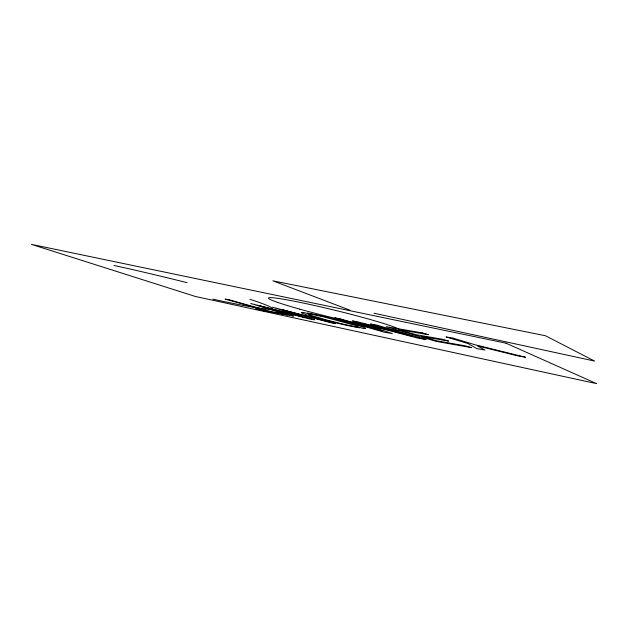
<?xml version="1.0" encoding="UTF-8"?>
<svg xmlns="http://www.w3.org/2000/svg" width="628" height="628" viewBox="0 0 628 628"><rect width="100%" height="100%" fill="white"/><g stroke="black" fill="none" stroke-linecap="round" stroke-linejoin="round"><path stroke-width="0.94" d="M353.807 326.254L359.718 327.894M352.85 326.089L349.058 325.375A21.116 1.099 13.6 0 1 343.759 324.252L325.924 319.825L310.334 315.162A21.132 1.107 13.7 0 1 309.172 314.644L308.937 314.463A20.261 1.06 13.7 0 1 310.46 314.338M358.188 327.628L348.909 325.799A27.491 1.429 13.6 0 1 343.649 324.645L337.958 323.318A28.197 1.468 13.6 0 1 332.055 321.881L314.236 317.101A36.981 1.939 13.6 0 1 304.242 314L303.418 313.702A28.354 1.484 13.7 0 1 301.322 312.548A30.38 1.586 13.7 0 1 301.542 312.454A29.406 1.539 13.7 0 1 304.125 312.603L310.483 314.345M373.99 313.223L594.63 361.084L545.489 335.76L272.858 280.818L349.992 310.208M320.594 315.719L321.552 315.931A26.682 1.397 13.7 0 1 331.521 318.255L336.757 319.558A34.752 1.813 13.7 0 1 344.003 321.45L351.798 323.608A47.744 2.465 13.7 0 1 354.506 324.401L359.703 325.979A34.987 1.821 13.7 0 1 363.345 327.219L364.405 327.635A27.703 1.444 13.6 0 1 365.457 328.483L365.331 328.507A29.767 1.554 13.6 0 1 363.18 328.405L356.885 326.678A20.803 1.083 13.6 0 0 357.646 326.678A20.072 1.044 13.6 0 0 356.932 326.026L355.809 325.594A26.407 1.374 13.7 0 0 354.687 325.21L323.302 316.779A19.758 1.036 13.7 0 0 318.655 315.782L307.5 313.113L308.497 313.286A32.366 1.688 13.7 0 1 320.586 315.711M305.875 317.666L250.753 303.489L288.849 315.24L293.535 316.065L259.78 305.797L308.717 318.757L314.487 319.785L295.921 313.945M305.624 317.587L272.481 307.21L335.383 323.491L330.336 322.596L281.611 309.557A156.819 7.191 14 0 1 295.874 313.929M113.99 265.463A130.679 6.233 14 0 1 187.066 282.686M249.881 299.297A125.694 6.17 14.1 0 1 212.829 299.132M229.377 299.831L225.107 299.093L266.398 310.695L255.706 308.811L261.036 310.303L287.31 314.966L270.77 311.472L229.377 299.831M340.093 318.796L334.755 317.878L383.873 332.094L392.382 333.601L362.67 323.546L417.926 338.139L426.09 339.583L376.274 324.998L370.504 324.009L412.368 336.247L357.622 321.795L352.434 320.908L382.201 331.003L340.093 318.796M422.212 332.864L386.22 326.701L436.177 341.373L471.463 347.637L465.709 345.926L436.743 340.808L421.678 336.373L448.659 341.09L442.756 339.34L415.815 334.646L398.513 329.551L428.367 334.693L422.212 332.864M453.016 338.139L446.021 336.946L467.978 343.516L476.66 348.556L484.934 350.024L477.28 345.808L517.072 355.731L525.628 357.246L474.996 344.741L453.016 338.139M506.003 343.186L31.4 244.363L195.465 296.495L596.6 383.637L506.003 343.186M299.768 309.141A67.486 3.886 13.7 0 0 399.628 330.006A67.486 3.886 13.7 0 0 302.814 302.955A67.486 3.886 13.7 0 0 299.768 309.141"/></g></svg>
